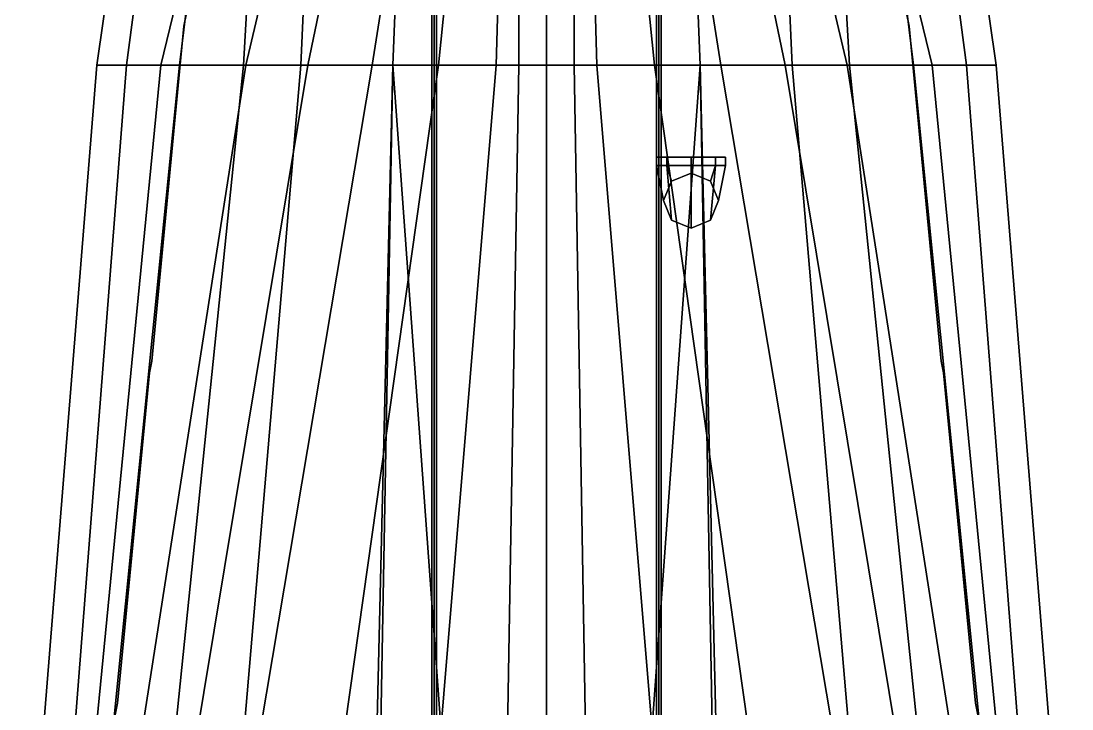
# Model space of a CAD drawing. Header units: millimetres. Extents: x -2.4 to 2.4, y -20 to 53.1.
# Drawn here: x -2.29 to 2.29, y 10.045 to 13.043 of the extents above; entities that cross this region are included whole.
import ezdxf

# ---------------------------------------------------------------- set-up
doc = ezdxf.new("R2010")
doc.units = ezdxf.units.MM
doc.layers.add('railings', color=6, linetype='Continuous')
doc.layers.add('superstructure', color=3, linetype='Continuous')

msp = doc.modelspace()

# ---------------------------------------------------------------- linework, layer by layer
for points in [[(-1.35, 17.09, 1.22), (-0.65, 17.09, 0.47), (-1.68, 12.85, 0.47), (-1.96, 12.85, 1.05)], [(-1.27, 17.09, 1.35), (-1.35, 17.09, 1.28), (-1.96, 12.85, 1.2), (-1.83, 12.85, 1.35)], [(-1.35, 17.09, 1.28), (-1.35, 17.09, 1.22), (-1.96, 12.85, 1.05), (-1.96, 12.85, 1.2)], [(-1.08, 17.09, 1.39), (-1.27, 17.09, 1.35), (-1.83, 12.85, 1.35), (-1.6, 12.85, 1.42)], [(-0.65, 17.09, 0.47), (-0.31, 17.09), (-1.31, 12.85), (-1.68, 12.85, 0.47)], [(-0.31, 17.09), (-0.16, 17.09, -0.27), (-1.04, 12.85, -0.27), (-1.31, 12.85)], [(-0.16, 17.09, -0.27), (-0.09, 17.09, -0.49), (-0.76, 12.85, -0.49), (-1.04, 12.85, -0.27)], [(-0.09, 17.09, -0.49), (-0.04, 17.09, -0.71), (-0.47, 12.85, -0.71), (-0.76, 12.85, -0.49)], [(-0.04, 17.09, -0.71), (-0.1, 17.09, -0.83), (-0.22, 12.85, -0.9), (-0.47, 12.85, -0.71)], [(-0.1, 17.09, -0.83), (-0.12, 17.09, -0.94), (-0.12, 12.85, -0.99), (-0.22, 12.85, -0.9)], [(-0.12, 17.09, -0.94), (0, 17.09, -1.07), (0, 12.85, -1.01), (-0.12, 12.85, -0.99)], [(0.12, 12.85, -0.99), (0, 12.85, -1.01), (0, 17.09, -1.07), (0.12, 17.09, -0.94)], [(0.76, 12.85, -0.49), (0.47, 12.85, -0.71), (0.04, 17.09, -0.71), (0.09, 17.09, -0.49)], [(0.47, 12.85, -0.71), (0.22, 12.85, -0.9), (0.1, 17.09, -0.83), (0.04, 17.09, -0.71)], [(1.04, 12.85, -0.27), (0.76, 12.85, -0.49), (0.09, 17.09, -0.49), (0.16, 17.09, -0.27)], [(0.22, 12.85, -0.9), (0.12, 12.85, -0.99), (0.12, 17.09, -0.94), (0.1, 17.09, -0.83)], [(1.31, 12.85), (1.04, 12.85, -0.27), (0.16, 17.09, -0.27), (0.31, 17.09)], [(1.68, 12.85, 0.47), (1.31, 12.85), (0.31, 17.09), (0.65, 17.09, 0.47)], [(1.96, 12.85, 1.05), (1.68, 12.85, 0.47), (0.65, 17.09, 0.47), (1.35, 17.09, 1.22)], [(1.6, 12.85, 1.42), (1.83, 12.85, 1.35), (1.27, 17.09, 1.35), (1.08, 17.09, 1.39)], [(1.83, 12.85, 1.35), (1.96, 12.85, 1.2), (1.35, 17.09, 1.28), (1.27, 17.09, 1.35)], [(1.96, 12.85, 1.2), (1.96, 12.85, 1.05), (1.35, 17.09, 1.22), (1.35, 17.09, 1.28)], [(-1.96, 12.85, 1.05), (-1.68, 12.85, 0.47), (-2.08, 8.75, 0.2), (-2.29, 8.75, 0.82)], [(-1.96, 12.85, 1.2), (-1.96, 12.85, 1.05), (-2.29, 8.75, 0.82), (-2.29, 8.75, 1.2)], [(-1.83, 12.85, 1.35), (-1.96, 12.85, 1.2), (-2.29, 8.75, 1.2), (-2.15, 8.75, 1.35)], [(-1.6, 12.85, 1.42), (-1.83, 12.85, 1.35), (-2.15, 8.75, 1.35), (-2.01, 8.75, 1.42)], [(-1.68, 12.85, 0.47), (-1.31, 12.85), (-1.95, 8.75), (-2.08, 8.75, 0.2)], [(-1.31, 12.85), (-1.04, 12.85, -0.27), (-1.72, 8.75, -0.27), (-1.95, 8.75)], [(-1.04, 12.85, -0.27), (-0.76, 12.85, -0.49), (-1.45, 8.75, -0.49), (-1.72, 8.75, -0.27)], [(-0.76, 12.85, -0.49), (-0.47, 12.85, -0.71), (-1.05, 8.75, -0.71), (-1.45, 8.75, -0.49)], [(-0.47, 12.85, -0.71), (-0.22, 12.85, -0.9), (-0.56, 8.75, -0.9), (-1.05, 8.75, -0.71)], [(-0.22, 12.85, -0.9), (-0.12, 12.85, -0.99), (-0.19, 8.75, -0.99), (-0.56, 8.75, -0.9)], [(-0.12, 12.85, -0.99), (0, 12.85, -1.01), (0, 8.75, -1.01), (-0.19, 8.75, -0.99)], [(0.19, 8.75, -0.99), (0, 8.75, -1.01), (0, 12.85, -1.01), (0.12, 12.85, -0.99)], [(0.56, 8.75, -0.9), (0.19, 8.75, -0.99), (0.12, 12.85, -0.99), (0.22, 12.85, -0.9)], [(1.05, 8.75, -0.71), (0.56, 8.75, -0.9), (0.22, 12.85, -0.9), (0.47, 12.85, -0.71)], [(1.45, 8.75, -0.49), (1.05, 8.75, -0.71), (0.47, 12.85, -0.71), (0.76, 12.85, -0.49)], [(1.72, 8.75, -0.27), (1.45, 8.75, -0.49), (0.76, 12.85, -0.49), (1.04, 12.85, -0.27)], [(1.95, 8.75), (1.72, 8.75, -0.27), (1.04, 12.85, -0.27), (1.31, 12.85)], [(2.08, 8.75, 0.2), (1.95, 8.75), (1.31, 12.85), (1.68, 12.85, 0.47)], [(2.01, 8.75, 1.42), (2.15, 8.75, 1.35), (1.83, 12.85, 1.35), (1.6, 12.85, 1.42)], [(2.29, 8.75, 0.82), (2.08, 8.75, 0.2), (1.68, 12.85, 0.47), (1.96, 12.85, 1.05)], [(2.15, 8.75, 1.35), (2.29, 8.75, 1.2), (1.96, 12.85, 1.2), (1.83, 12.85, 1.35)], [(2.29, 8.75, 1.2), (2.29, 8.75, 0.82), (1.96, 12.85, 1.05), (1.96, 12.85, 1.2)]]:
    msp.add_3dface(points)
at = {"color": 2}
for points in [[(-1.08, 17.09, 1.39), (-1.08, 17.09, 1.39), (-1.6, 12.85, 1.42), (-1.32, 12.85, 1.48)], [(-0.88, 17.09, 1.42), (-1.08, 17.09, 1.39), (-1.32, 12.85, 1.48), (-1.07, 12.85, 1.51)], [(-0.5, 17.09, 1.44), (-0.88, 17.09, 1.42), (-1.07, 12.85, 1.51), (-0.67, 12.85, 1.55)], [(0, 17.09, 1.44), (-0.5, 17.09, 1.44), (-0.67, 12.85, 1.55), (0, 12.85, 1.55)], [(0, 12.85, 1.55), (0.67, 12.85, 1.55), (0.5, 17.09, 1.44), (0, 17.09, 1.44)], [(0.67, 12.85, 1.55), (1.07, 12.85, 1.51), (0.88, 17.09, 1.42), (0.5, 17.09, 1.44)], [(1.07, 12.85, 1.51), (1.32, 12.85, 1.48), (1.08, 17.09, 1.39), (0.88, 17.09, 1.42)], [(1.32, 12.85, 1.48), (1.6, 12.85, 1.42), (1.08, 17.09, 1.39)], [(-1.32, 12.85, 1.48), (-1.6, 12.85, 1.42), (-2.01, 8.75, 1.42), (-1.74, 8.75, 1.5)], [(-1.07, 12.85, 1.51), (-1.32, 12.85, 1.48), (-1.74, 8.75, 1.5), (-1.42, 8.75, 1.55)], [(-0.67, 12.85, 1.55), (-1.07, 12.85, 1.51), (-1.42, 8.75, 1.55), (-0.76, 9.0859, 1.5898)], [(-0.67, 12.85, 1.55), (-0.67, 12.85, 1.55), (-0.76, 9.0859, 1.5898), (-0.7361, 9.175, 1.5913)], [(-0.67, 12.85, 1.55), (-0.67, 12.85, 1.55), (-0.7361, 9.175, 1.5913), (-0.425, 9.4861, 1.6076)], [(0, 12.85, 1.55), (-0.67, 12.85, 1.55), (-0.425, 9.4861, 1.6076), (0, 9.6, 1.63)], [(0, 9.6, 1.63), (0.425, 9.4861, 1.6076), (0.67, 12.85, 1.55), (0, 12.85, 1.55)], [(0.425, 9.4861, 1.6076), (0.7361, 9.175, 1.5911), (0.67, 12.85, 1.55)], [(0.76, 9.0859, 1.5898), (1.42, 8.75, 1.55), (1.07, 12.85, 1.51), (0.67, 12.85, 1.55)], [(0.7361, 9.175, 1.5911), (0.76, 9.0859, 1.5898), (0.67, 12.85, 1.55)], [(1.42, 8.75, 1.55), (1.74, 8.75, 1.5), (1.32, 12.85, 1.48), (1.07, 12.85, 1.51)], [(1.74, 8.75, 1.5), (2.01, 8.75, 1.42), (1.6, 12.85, 1.42), (1.32, 12.85, 1.48)]]:
    msp.add_3dface(points, dxfattribs=at)
at = {"layer": 'railings'}
for points in [[(-1.58, 13.02, 2.22), (-1.58, 13.02, 1.41), (-1.57, 13.07, 1.41), (-1.57, 13.07, 2.22)], [(-1.57, 13.07, 2.22), (-1.57, 13.07, 1.41), (-1.58, 13.02, 1.41), (-1.58, 13.02, 2.22)], [(1.57, 13.07, 2.22), (1.57, 13.07, 1.41), (1.58, 13.02, 1.41), (1.58, 13.02, 2.22)], [(1.58, 13.02, 2.22), (1.58, 13.02, 1.41), (1.57, 13.07, 1.41), (1.57, 13.07, 2.22)], [(-1.58, 13.02, 2.22), (-1.72, 11.56, 2.22), (-1.72, 11.56, 2.17), (-1.58, 13.02, 2.17)], [(-1.58, 13.02, 2.17), (-1.72, 11.56, 2.17), (-1.72, 11.56, 2.22), (-1.58, 13.02, 2.22)], [(-1.58, 13.02, 1.92), (-1.72, 11.56, 1.92), (-1.72, 11.56, 1.87), (-1.58, 13.02, 1.87)], [(-1.58, 13.02, 1.87), (-1.72, 11.56, 1.87), (-1.72, 11.56, 1.92), (-1.58, 13.02, 1.92)], [(1.58, 13.02, 1.87), (1.72, 11.56, 1.87), (1.72, 11.56, 1.92), (1.58, 13.02, 1.92)], [(1.58, 13.02, 1.92), (1.72, 11.56, 1.92), (1.72, 11.56, 1.87), (1.58, 13.02, 1.87)], [(1.58, 13.02, 2.22), (1.72, 11.56, 2.22), (1.72, 11.56, 2.17), (1.58, 13.02, 2.17)], [(1.58, 13.02, 2.17), (1.72, 11.56, 2.17), (1.72, 11.56, 2.22), (1.58, 13.02, 2.22)], [(-1.73, 11.51, 2.22), (-1.73, 11.51, 1.41), (-1.72, 11.56, 1.41), (-1.72, 11.56, 2.22)], [(-1.72, 11.56, 2.22), (-1.72, 11.56, 1.41), (-1.73, 11.51, 1.41), (-1.73, 11.51, 2.22)], [(1.73, 11.51, 2.22), (1.73, 11.51, 1.41), (1.72, 11.56, 1.41), (1.72, 11.56, 2.22)], [(1.72, 11.56, 2.22), (1.72, 11.56, 1.41), (1.73, 11.51, 1.41), (1.73, 11.51, 2.22)], [(-1.73, 11.51, 2.22), (-1.87, 10.07, 2.23), (-1.87, 10.07, 2.18), (-1.73, 11.51, 2.17)], [(-1.73, 11.51, 2.17), (-1.87, 10.07, 2.18), (-1.87, 10.07, 2.23), (-1.73, 11.51, 2.22)], [(-1.73, 11.51, 1.87), (-1.87, 10.07, 1.88), (-1.87, 10.07, 1.93), (-1.73, 11.51, 1.92)], [(-1.73, 11.51, 1.92), (-1.87, 10.07, 1.93), (-1.87, 10.07, 1.88), (-1.73, 11.51, 1.87)], [(1.73, 11.51, 1.92), (1.87, 10.07, 1.93), (1.87, 10.07, 1.88), (1.73, 11.51, 1.87)], [(1.73, 11.51, 1.87), (1.87, 10.07, 1.88), (1.87, 10.07, 1.93), (1.73, 11.51, 1.92)], [(1.73, 11.51, 2.17), (1.87, 10.07, 2.18), (1.87, 10.07, 2.23), (1.73, 11.51, 2.22)], [(1.73, 11.51, 2.22), (1.87, 10.07, 2.23), (1.87, 10.07, 2.18), (1.73, 11.51, 2.17)], [(-1.88, 10.02, 2.23), (-1.88, 10.02, 1.42), (-1.87, 10.07, 1.42), (-1.87, 10.07, 2.23)], [(-1.87, 10.07, 2.23), (-1.87, 10.07, 1.42), (-1.88, 10.02, 1.42), (-1.88, 10.02, 2.23)], [(1.88, 10.02, 2.23), (1.88, 10.02, 1.42), (1.87, 10.07, 1.42), (1.87, 10.07, 2.23)], [(1.87, 10.07, 2.23), (1.87, 10.07, 1.42), (1.88, 10.02, 1.42), (1.88, 10.02, 2.23)]]:
    msp.add_3dface(points, dxfattribs=at)
at = {"layer": 'superstructure'}
for points in [[(-0.49, 19.61, 4.49), (-0.5, 19.62, 4.48), (-0.5, -1.07, 7.4), (-0.49, -1.08, 7.41)], [(-0.5, 19.62, 4.48), (-0.49, 19.61, 4.47), (-0.49, -1.09, 7.38), (-0.5, -1.07, 7.4)], [(-0.48, 19.6, 4.48), (-0.49, 19.61, 4.49), (-0.49, -1.08, 7.41), (-0.48, -1.07, 7.4)], [(-0.49, 19.61, 4.47), (-0.48, 19.6, 4.48), (-0.48, -1.07, 7.4), (-0.49, -1.09, 7.38)], [(0.49, 19.61, 4.49), (0.48, 19.6, 4.48), (0.48, -1.07, 7.4), (0.49, -1.08, 7.41)], [(0.48, 19.6, 4.48), (0.49, 19.61, 4.47), (0.49, -1.09, 7.38), (0.48, -1.07, 7.4)], [(0.5, 19.62, 4.48), (0.49, 19.61, 4.49), (0.49, -1.08, 7.41), (0.5, -1.07, 7.4)], [(0.49, 19.61, 4.47), (0.5, 19.62, 4.48), (0.5, -1.07, 7.4), (0.49, -1.09, 7.38)], [(0.5239, 12.4125, 2.2139), (0.48, 12.4125, 2.32), (0.48, 12.45, 2.32), (0.5239, 12.45, 2.2139)], [(0.48, 12.4125, 2.32), (0.5239, 12.4125, 2.4261), (0.5239, 12.45, 2.4261), (0.48, 12.45, 2.32)], [(0.48, 12.45, 2.32), (0.5239, 12.45, 2.4261), (0.63, 12.45, 2.47), (0.5239, 12.45, 2.2139)], [(0.5451, 12.3449, 2.16), (0.51, 12.26, 2.24), (0.48, 12.4125, 2.32), (0.5239, 12.4125, 2.2139)], [(0.51, 12.26, 2.24), (0.5451, 12.1751, 2.32), (0.5239, 12.4125, 2.4261), (0.48, 12.4125, 2.32)], [(0.63, 12.4125, 2.17), (0.5239, 12.4125, 2.2139), (0.5239, 12.45, 2.2139), (0.63, 12.45, 2.17)], [(0.5239, 12.4125, 2.4261), (0.63, 12.4125, 2.47), (0.63, 12.45, 2.47), (0.5239, 12.45, 2.4261)], [(0.5239, 12.45, 2.2139), (0.63, 12.45, 2.47), (0.7361, 12.45, 2.4261), (0.63, 12.45, 2.17)], [(0.63, 12.38, 2.13), (0.5451, 12.3449, 2.16), (0.5239, 12.4125, 2.2139), (0.63, 12.4125, 2.17)], [(0.5451, 12.1751, 2.32), (0.63, 12.14, 2.35), (0.63, 12.4125, 2.47), (0.5239, 12.4125, 2.4261)], [(0.7361, 12.4125, 2.2139), (0.63, 12.4125, 2.17), (0.63, 12.45, 2.17), (0.7361, 12.45, 2.2139)], [(0.63, 12.4125, 2.47), (0.7361, 12.4125, 2.4261), (0.7361, 12.45, 2.4261), (0.63, 12.45, 2.47)], [(0.63, 12.45, 2.17), (0.7361, 12.45, 2.4261), (0.78, 12.45, 2.32), (0.7361, 12.45, 2.2139)], [(0.7149, 12.3449, 2.16), (0.63, 12.38, 2.13), (0.63, 12.4125, 2.17), (0.7361, 12.4125, 2.2139)], [(0.63, 12.14, 2.35), (0.7149, 12.1751, 2.32), (0.7361, 12.4125, 2.4261), (0.63, 12.4125, 2.47)], [(0.75, 12.26, 2.24), (0.7149, 12.3449, 2.16), (0.7361, 12.4125, 2.2139), (0.78, 12.4125, 2.32)], [(0.7149, 12.1751, 2.32), (0.75, 12.26, 2.24), (0.78, 12.4125, 2.32), (0.7361, 12.4125, 2.4261)], [(0.78, 12.4125, 2.32), (0.7361, 12.4125, 2.2139), (0.7361, 12.45, 2.2139), (0.78, 12.45, 2.32)], [(0.7361, 12.4125, 2.4261), (0.78, 12.4125, 2.32), (0.78, 12.45, 2.32), (0.7361, 12.45, 2.4261)], [(0.63, 12.38, 1.5), (0.5451, 12.3449, 1.5), (0.5451, 12.3449, 2.16), (0.63, 12.38, 2.13)], [(0.7149, 12.3449, 1.5), (0.63, 12.38, 1.5), (0.63, 12.38, 2.13), (0.7149, 12.3449, 2.16)], [(0.5451, 12.3449, 1.5), (0.51, 12.26, 1.5), (0.51, 12.26, 2.24), (0.5451, 12.3449, 2.16)], [(0.75, 12.26, 1.5), (0.7149, 12.3449, 1.5), (0.7149, 12.3449, 2.16), (0.75, 12.26, 2.24)], [(0.51, 12.26, 1.5), (0.5451, 12.1751, 1.5), (0.5451, 12.1751, 2.32), (0.51, 12.26, 2.24)], [(0.7149, 12.1751, 1.5), (0.75, 12.26, 1.5), (0.75, 12.26, 2.24), (0.7149, 12.1751, 2.32)], [(0.5451, 12.1751, 1.5), (0.63, 12.14, 1.5), (0.63, 12.14, 2.35), (0.5451, 12.1751, 2.32)], [(0.63, 12.14, 1.5), (0.7149, 12.1751, 1.5), (0.7149, 12.1751, 2.32), (0.63, 12.14, 2.35)]]:
    msp.add_3dface(points, dxfattribs=at)

doc.saveas('drawing.dxf')
